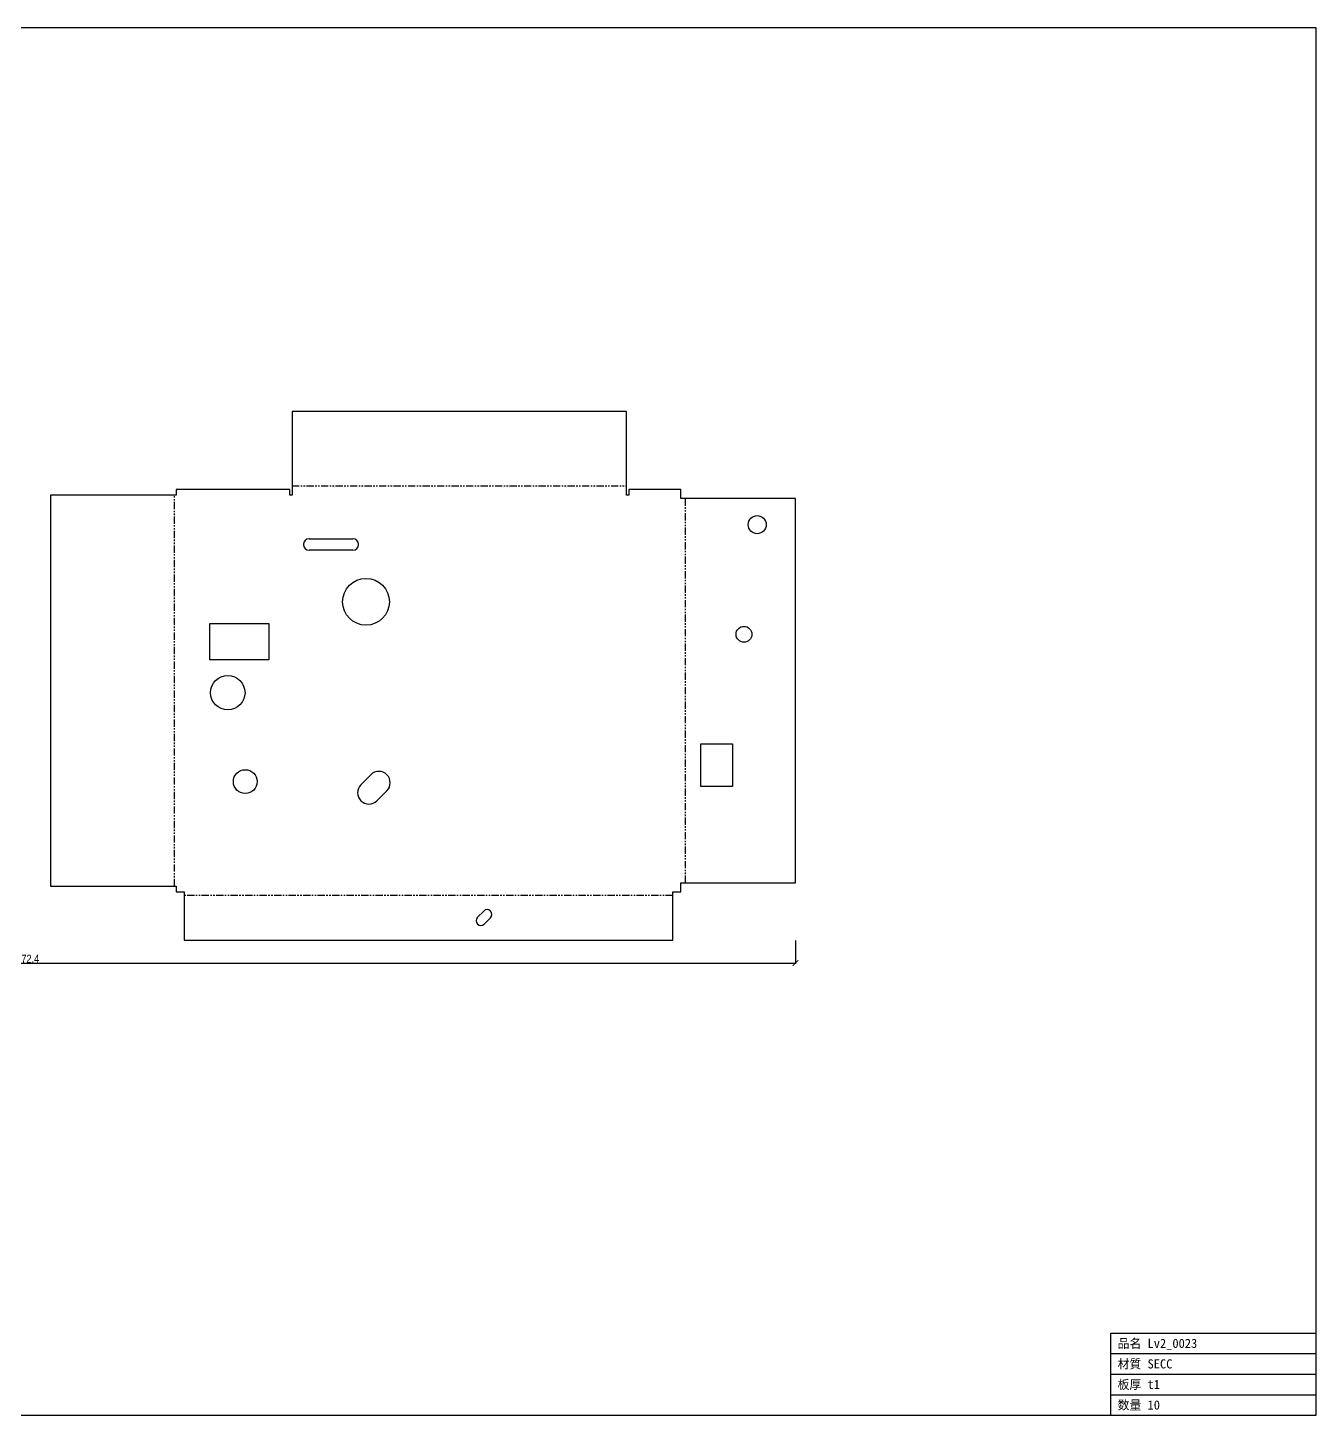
# Model space of a CAD drawing. Header units: millimetres. Extents: x -223 to 846, y -229 to 379.
# Drawn here: x 281 to 846, y -229 to 379 of the extents above; entities that cross this region are included whole.
import ezdxf

# ---------------------------------------------------------------- set-up
doc = ezdxf.new("R2010")
doc.units = ezdxf.units.MM
doc.linetypes.add('PHANTOM', pattern=[6.35, 3.175, -0.635, 0.635, -0.635, 0.635, -0.635])
for name, color, linetype in [('BEND', 7, 'Continuous'), ('CUT', 7, 'Continuous'), ('DIM', 7, 'Continuous'), ('FRAME', 7, 'Continuous'), ('TEXT', 7, 'Continuous')]:
    doc.layers.add(name, color=color, linetype=linetype)
doc.styles.add('OpenSansCondensed-Light', font='OpenSansCondensed-Light.ttf')
doc.dimstyles.new('EZDXF', dxfattribs={"dimtxt": 0.25, "dimasz": 0.175, "dimexe": 0.375, "dimexo": 0.125, "dimgap": 0.1, "dimtad": 1, "dimlfac": 100, "dimzin": 12, "dimdsep": 46, "dimtxsty": 'OpenSansCondensed-Light', "dimblk": 'ARCHTICK', "dimcen": 2.5, "dimazin": 3, "dimtfac": 0.5, "dimtmove": 2, "dimatfit": 3})

# ---------------------------------------------------------------- blocks, each defined once
blk = doc.blocks.new('_ARCHTICK')
at = {"color": 0, "linetype": 'BYBLOCK', "const_width": 0.15}
blk.add_lwpolyline([(-0.5, -0.5), (0.5, 0.5)], dxfattribs=at)

msp = doc.modelspace()

# ---------------------------------------------------------------- linework, layer by layer
at = {"layer": 'BEND', "color": 4, "linetype": 'PHANTOM'}
for p, q in [((396.98, 177.83), (543.51, 177.83)), ((345.42, 2.5), (345.42, 173.75)), ((569.21, 172.25), (569.21, 4)), ((563.75, -1.57), (349.71, -1.57))]:
    msp.add_line(p, q, dxfattribs=at)
at = {"layer": 'CUT'}
for p, q in [((543.51, 210.4), (396.98, 210.4)), ((396.98, 210.4), (396.98, 173.75)), ((543.51, 173.75), (543.51, 210.4)), ((395.98, 176.25), (346.21, 176.25)), ((346.21, 176.25), (346.21, 173.75)), ((395.98, 173.75), (395.98, 176.25)), ((567.25, 176.25), (544.51, 176.25)), ((544.51, 176.25), (544.51, 173.75)), ((567.25, 172.25), (567.25, 176.25)), ((346.21, 173.75), (291.22, 173.75)), ((291.22, 173.75), (291.22, 2.5)), ((396.98, 173.75), (395.98, 173.75)), ((544.51, 173.75), (543.51, 173.75)), ((617.43, 172.25), (567.25, 172.25)), ((617.43, 4), (617.43, 172.25)), ((404.46, 154.7), (423.59, 154.7)), ((423.59, 149.62), (404.46, 149.62)), ((360.93, 101.6), (360.93, 117.48)), ((360.93, 117.48), (386.74, 117.48)), ((386.74, 117.48), (386.74, 101.6)), ((386.74, 101.6), (360.93, 101.6)), ((576.05, 64.77), (589.9, 64.77)), ((576.05, 46.08), (576.05, 64.77)), ((589.9, 64.77), (589.9, 46.08)), ((427.12, 46.92), (431.49, 51.29)), ((438.51, 44.27), (434.14, 39.9)), ((589.9, 46.08), (576.05, 46.08)), ((291.22, 2.5), (346.21, 2.5)), ((346.21, 2.5), (346.21, 0)), ((346.21, 0), (349.71, 0)), ((349.71, 0), (349.71, -21.17)), ((563.75, -21.17), (563.75, 0)), ((563.75, 0), (567.25, 0)), ((567.25, 0), (567.25, 4)), ((567.25, 4), (617.43, 4)), ((478.18, -11.16), (480.93, -8.4)), ((483.87, -11.34), (481.12, -14.1)), ((349.71, -21.17), (563.75, -21.17))]:
    msp.add_line(p, q, dxfattribs=at)
for centre, radius in [((600.68, 160.84), 3.95), ((429.36, 127.06), 10.24), ((594.89, 112.81), 3.48), ((368.84, 87.23), 7.53), ((376.5, 48.28), 5.22)]:
    msp.add_circle(centre, radius, dxfattribs=at)
for centre, radius, start, end in [((404.46, 152.16), 2.54, 90, -90), ((423.59, 152.16), 2.54, -90, 90), ((435, 47.78), 4.96, -45, 135), ((430.63, 43.41), 4.96, 135, -45), ((479.65, -12.63), 2.08, 135, -45), ((482.4, -9.87), 2.08, -45, 135)]:
    msp.add_arc(centre, radius, start, end, dxfattribs=at)
at = {"layer": 'FRAME'}
for p, q in [((845.53, 378.5), (-223.09, 378.5)), ((845.53, -229.27), (845.53, 378.5)), ((755.53, -229.27), (755.53, -193.27)), ((755.53, -193.27), (845.53, -193.27)), ((755.53, -202.27), (845.53, -202.27)), ((755.53, -211.27), (845.53, -211.27)), ((755.53, -220.27), (845.53, -220.27)), ((-223.09, -229.27), (845.53, -229.27))]:
    msp.add_line(p, q, dxfattribs=at)

# ---------------------------------------------------------------- texts
at = {"layer": 'TEXT'}
for s, p in [('品名 Lv2_0023', (758.53, -199.77)), ('材質 SECC', (758.53, -208.77)), ('板厚 t1', (758.53, -217.77)), ('数量 10', (758.53, -226.77))]:
    msp.add_text(s, height=4, dxfattribs=at).set_placement(p)

# ---------------------------------------------------------------- dimensions: what is measured, and where the dimension line sits
at = {"layer": 'DIM'}
msp.add_linear_dim(base=(-54.99, -31.17), p1=(-54.99, -21.17), p2=(617.43, -21.17), dimstyle='EZDXF', override={"dimtxt": 3.5, "dimasz": 2.5, "dimdec": 1, "dimlfac": 1}, dxfattribs=at).render()

doc.saveas('drawing.dxf')
